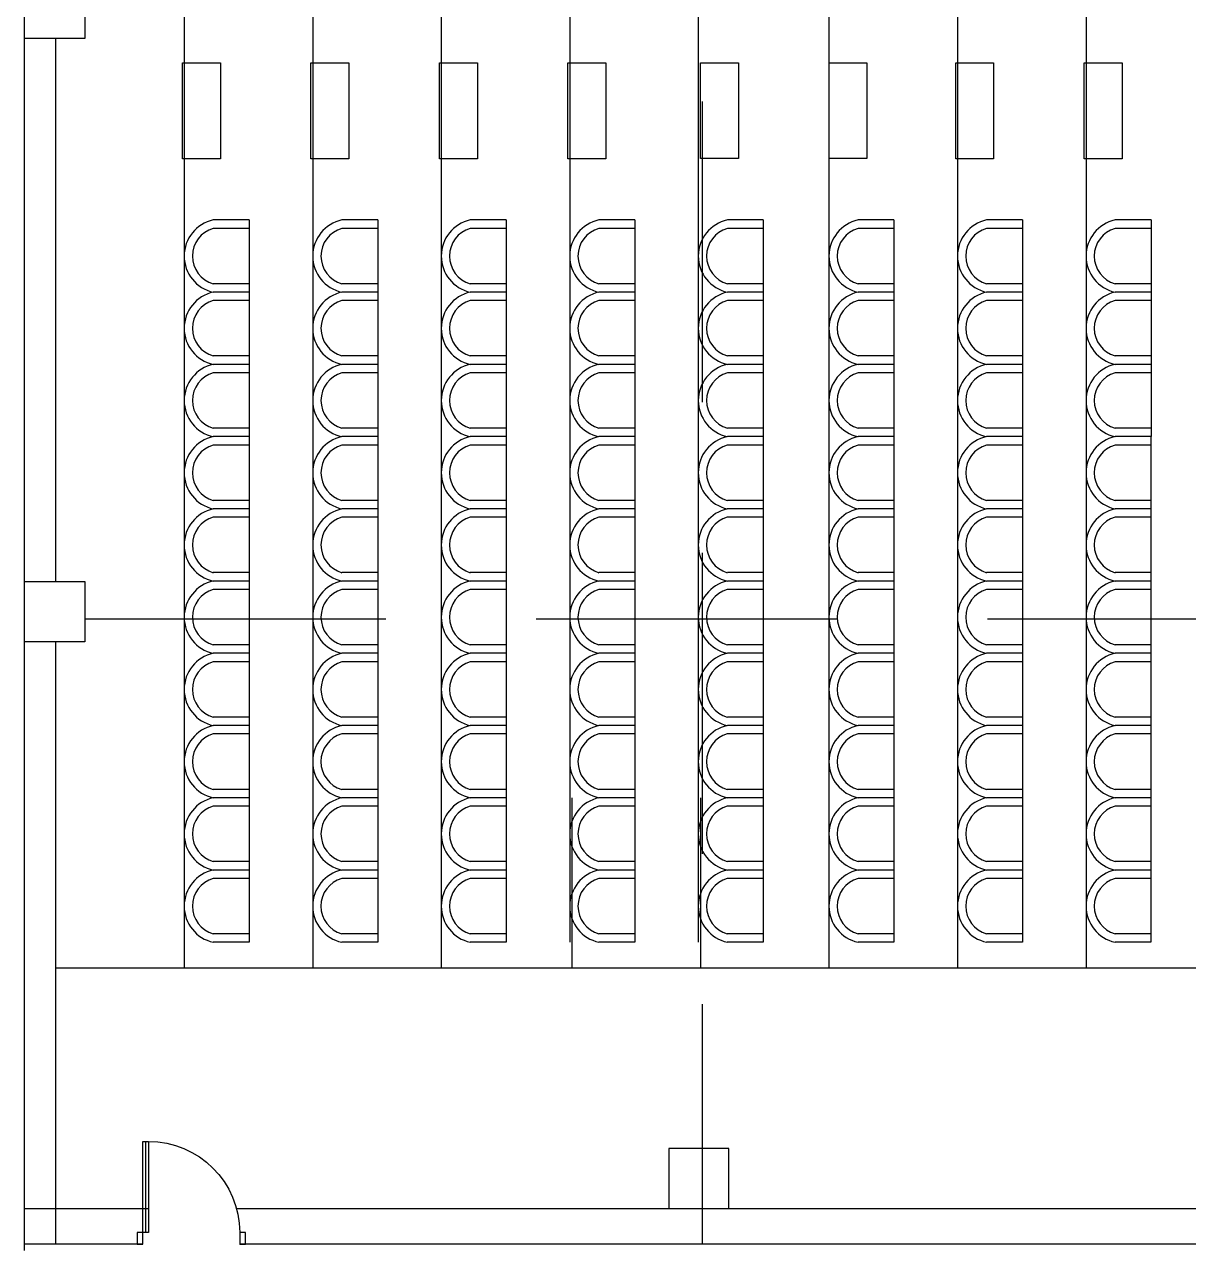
# Model space of a CAD drawing. Header units: millimetres. Extents: x -17017 to 2697, y 1903 to 18260.
# Drawn here: x -16999.654 to -16997.721, y 18217.35 to 18219.386 of the extents above; entities that cross this region are included whole.
import ezdxf

# ---------------------------------------------------------------- set-up
doc = ezdxf.new("R2010")
doc.units = ezdxf.units.MM
doc.linetypes.add('DASHED', pattern=[0.75, 0.5, -0.25])
for name, color, linetype in [('1', 7, 'Continuous'), ('A-Door', 150, 'Continuous'), ('A-Glaz', 92, 'Continuous'), ('door', 152, 'Continuous'), ('NT', 1, 'Continuous')]:
    doc.layers.add(name, color=color, linetype=linetype)

# ---------------------------------------------------------------- blocks, each defined once
blk = doc.blocks.new('A$C087A3AA9')
at = {"layer": 'A-Door'}
for points in [[(853, 95), (853, 853), (805, 853), (805, 95)], [(47, 95), (47, 0), (0, 0), (0, 95)], [(900, 95), (900, 0), (853, 0), (853, 95)]]:
    blk.add_lwpolyline(points, close=True, dxfattribs=at)
at = {"layer": 'A-Glaz'}
blk.add_line((829, 853), (829, 95), dxfattribs=at)
at = {"layer": 'NT'}
blk.add_arc((805, 95), 758, 90, 180, dxfattribs=at)

msp = doc.modelspace()

# ---------------------------------------------------------------- linework, layer by layer
at = {"layer": '1'}
for p, q in [((-16999.6544, 18217.3497), (-16999.6544, 18227.6088)), ((-16999.3892, 18227.2088), (-16999.3892, 18218.5818)), ((-16999.1756, 18227.2088), (-16999.1756, 18218.5818)), ((-16998.9621, 18227.2088), (-16998.9621, 18218.5818)), ((-16998.1044, 18227.2088), (-16998.1044, 18218.5818)), ((-16997.8909, 18227.2088), (-16997.8909, 18218.5818)), ((-16998.7486, 18227.1662), (-16998.7486, 18218.5818)), ((-16998.5351, 18227.1662), (-16998.5351, 18218.5818)), ((-16998.318, 18225.825), (-16998.318, 18218.5818)), ((-16999.6027, 18219.3634), (-16999.6027, 18218.5818)), ((-16999.2812, 18219.0618), (-16999.3409, 18219.0618)), ((-16999.2812, 18219.0618), (-16999.3408, 18219.0618)), ((-16999.2812, 18219.0618), (-16999.2812, 18218.7018)), ((-16999.0677, 18219.0618), (-16999.1273, 18219.0618)), ((-16999.0677, 18219.0618), (-16999.1273, 18219.0618)), ((-16999.0677, 18219.0618), (-16999.0677, 18218.7018)), ((-16998.8541, 18219.0618), (-16998.9138, 18219.0618)), ((-16998.8541, 18219.0618), (-16998.9138, 18219.0618)), ((-16998.8541, 18219.0618), (-16998.8541, 18218.7018)), ((-16998.6406, 18219.0618), (-16998.7003, 18219.0618)), ((-16998.6406, 18219.0618), (-16998.7003, 18219.0618)), ((-16998.6406, 18219.0618), (-16998.6406, 18218.7018)), ((-16998.4271, 18219.0618), (-16998.4867, 18219.0618)), ((-16998.4271, 18219.0618), (-16998.4867, 18219.0618)), ((-16998.4271, 18219.0618), (-16998.4271, 18218.7018)), ((-16998.21, 18219.0618), (-16998.2696, 18219.0618)), ((-16998.21, 18219.0618), (-16998.2696, 18219.0618)), ((-16998.21, 18219.0618), (-16998.21, 18218.7018)), ((-16997.9965, 18219.0618), (-16998.0561, 18219.0618)), ((-16997.9965, 18219.0618), (-16998.0561, 18219.0618)), ((-16997.9965, 18219.0618), (-16997.9965, 18218.7018)), ((-16997.7829, 18219.0618), (-16997.8426, 18219.0618)), ((-16997.7829, 18219.0618), (-16997.8426, 18219.0618)), ((-16997.7829, 18219.0618), (-16997.7829, 18218.7018)), ((-16999.2812, 18219.0478), (-16999.3408, 18219.0478)), ((-16999.0677, 18219.0478), (-16999.1273, 18219.0478)), ((-16998.8541, 18219.0478), (-16998.9138, 18219.0478)), ((-16998.6406, 18219.0478), (-16998.7003, 18219.0478)), ((-16998.4271, 18219.0478), (-16998.4867, 18219.0478)), ((-16998.21, 18219.0478), (-16998.2696, 18219.0478)), ((-16997.9965, 18219.0478), (-16998.0561, 18219.0478)), ((-16997.7829, 18219.0478), (-16997.8426, 18219.0478)), ((-16999.2812, 18218.9558), (-16999.3408, 18218.9558)), ((-16999.0677, 18218.9558), (-16999.1273, 18218.9558)), ((-16998.8541, 18218.9558), (-16998.9138, 18218.9558)), ((-16998.6406, 18218.9558), (-16998.7003, 18218.9558)), ((-16998.4271, 18218.9558), (-16998.4867, 18218.9558)), ((-16998.21, 18218.9558), (-16998.2696, 18218.9558)), ((-16997.9965, 18218.9558), (-16998.0561, 18218.9558)), ((-16997.7829, 18218.9558), (-16997.8426, 18218.9558)), ((-16999.2812, 18218.9418), (-16999.3408, 18218.9418)), ((-16999.2812, 18218.9418), (-16999.3408, 18218.9418)), ((-16999.2812, 18218.9278), (-16999.3408, 18218.9278)), ((-16999.0677, 18218.9418), (-16999.1273, 18218.9418)), ((-16999.0677, 18218.9418), (-16999.1273, 18218.9418)), ((-16999.0677, 18218.9278), (-16999.1273, 18218.9278)), ((-16998.8541, 18218.9418), (-16998.9138, 18218.9418)), ((-16998.8541, 18218.9418), (-16998.9138, 18218.9418)), ((-16998.8541, 18218.9278), (-16998.9138, 18218.9278)), ((-16998.6406, 18218.9418), (-16998.7003, 18218.9418)), ((-16998.6406, 18218.9418), (-16998.7003, 18218.9418)), ((-16998.6406, 18218.9278), (-16998.7003, 18218.9278)), ((-16998.4271, 18218.9418), (-16998.4867, 18218.9418)), ((-16998.4271, 18218.9418), (-16998.4867, 18218.9418)), ((-16998.4271, 18218.9278), (-16998.4867, 18218.9278)), ((-16998.21, 18218.9418), (-16998.2696, 18218.9418)), ((-16998.21, 18218.9418), (-16998.2696, 18218.9418)), ((-16998.21, 18218.9278), (-16998.2696, 18218.9278)), ((-16997.9965, 18218.9418), (-16998.0561, 18218.9418)), ((-16997.9965, 18218.9418), (-16998.0561, 18218.9418)), ((-16997.9965, 18218.9278), (-16998.0561, 18218.9278)), ((-16997.7829, 18218.9418), (-16997.8426, 18218.9418)), ((-16997.7829, 18218.9418), (-16997.8426, 18218.9418)), ((-16997.7829, 18218.9278), (-16997.8426, 18218.9278)), ((-16999.2812, 18218.8358), (-16999.3408, 18218.8358)), ((-16999.0677, 18218.8358), (-16999.1273, 18218.8358)), ((-16998.8541, 18218.8358), (-16998.9138, 18218.8358)), ((-16998.6406, 18218.8358), (-16998.7003, 18218.8358)), ((-16998.4271, 18218.8358), (-16998.4867, 18218.8358)), ((-16998.21, 18218.8358), (-16998.2696, 18218.8358)), ((-16997.9965, 18218.8358), (-16998.0561, 18218.8358)), ((-16997.7829, 18218.8358), (-16997.8426, 18218.8358)), ((-16999.2812, 18218.8218), (-16999.3408, 18218.8218)), ((-16999.2812, 18218.8218), (-16999.3408, 18218.8218)), ((-16999.2812, 18218.8078), (-16999.3408, 18218.8078)), ((-16999.0677, 18218.8218), (-16999.1273, 18218.8218)), ((-16999.0677, 18218.8218), (-16999.1273, 18218.8218)), ((-16999.0677, 18218.8078), (-16999.1273, 18218.8078)), ((-16998.8541, 18218.8218), (-16998.9138, 18218.8218)), ((-16998.8541, 18218.8218), (-16998.9138, 18218.8218)), ((-16998.8541, 18218.8078), (-16998.9138, 18218.8078)), ((-16998.6406, 18218.8218), (-16998.7003, 18218.8218)), ((-16998.6406, 18218.8218), (-16998.7003, 18218.8218)), ((-16998.6406, 18218.8078), (-16998.7003, 18218.8078)), ((-16998.4271, 18218.8218), (-16998.4867, 18218.8218)), ((-16998.4271, 18218.8218), (-16998.4867, 18218.8218)), ((-16998.4271, 18218.8078), (-16998.4867, 18218.8078)), ((-16998.21, 18218.8218), (-16998.2696, 18218.8218)), ((-16998.21, 18218.8218), (-16998.2696, 18218.8218)), ((-16998.21, 18218.8078), (-16998.2696, 18218.8078)), ((-16997.9965, 18218.8218), (-16998.0561, 18218.8218)), ((-16997.9965, 18218.8218), (-16998.0561, 18218.8218)), ((-16997.9965, 18218.8078), (-16998.0561, 18218.8078)), ((-16997.7829, 18218.8218), (-16997.8426, 18218.8218)), ((-16997.7829, 18218.8218), (-16997.8426, 18218.8218)), ((-16997.7829, 18218.8078), (-16997.8426, 18218.8078)), ((-16999.2812, 18218.7158), (-16999.3408, 18218.7158)), ((-16999.0677, 18218.7158), (-16999.1273, 18218.7158)), ((-16998.8541, 18218.7158), (-16998.9138, 18218.7158)), ((-16998.6406, 18218.7158), (-16998.7003, 18218.7158)), ((-16998.4271, 18218.7158), (-16998.4867, 18218.7158)), ((-16998.21, 18218.7158), (-16998.2696, 18218.7158)), ((-16997.9965, 18218.7158), (-16998.0561, 18218.7158)), ((-16997.7829, 18218.7158), (-16997.8426, 18218.7158)), ((-16999.2812, 18218.6878), (-16999.3409, 18218.6878)), ((-16999.2812, 18218.7018), (-16999.3408, 18218.7018)), ((-16999.2812, 18218.7018), (-16999.3408, 18218.7018)), ((-16999.2812, 18218.7018), (-16999.2812, 18218.5818)), ((-16999.0677, 18218.7018), (-16999.1273, 18218.7018)), ((-16999.0677, 18218.7018), (-16999.1273, 18218.7018)), ((-16999.0677, 18218.6878), (-16999.1273, 18218.6878)), ((-16999.0677, 18218.7018), (-16999.0677, 18218.5818)), ((-16998.8541, 18218.7018), (-16998.9138, 18218.7018)), ((-16998.8541, 18218.7018), (-16998.9138, 18218.7018)), ((-16998.8542, 18218.6878), (-16998.9138, 18218.6878)), ((-16998.8542, 18218.7018), (-16998.8542, 18218.5818)), ((-16998.6406, 18218.7018), (-16998.7003, 18218.7018)), ((-16998.6406, 18218.7018), (-16998.7003, 18218.7018)), ((-16998.6406, 18218.6878), (-16998.7003, 18218.6878)), ((-16998.6406, 18218.7018), (-16998.6406, 18218.5818)), ((-16998.4271, 18218.7018), (-16998.4867, 18218.7018)), ((-16998.4271, 18218.7018), (-16998.4867, 18218.7018)), ((-16998.4271, 18218.6878), (-16998.4867, 18218.6878)), ((-16998.4271, 18218.7018), (-16998.4271, 18218.5818)), ((-16998.21, 18218.7018), (-16998.2696, 18218.7018)), ((-16998.21, 18218.7018), (-16998.2696, 18218.7018)), ((-16998.21, 18218.6878), (-16998.2696, 18218.6878)), ((-16998.21, 18218.7018), (-16998.21, 18218.5818)), ((-16997.9965, 18218.7018), (-16998.0561, 18218.7018)), ((-16997.9965, 18218.7018), (-16998.0561, 18218.7018)), ((-16997.9965, 18218.6878), (-16998.0561, 18218.6878)), ((-16997.9965, 18218.7018), (-16997.9965, 18218.5818)), ((-16997.7829, 18218.7018), (-16997.8426, 18218.7018)), ((-16997.7829, 18218.7018), (-16997.8426, 18218.7018)), ((-16997.783, 18218.6878), (-16997.8426, 18218.6878)), ((-16997.783, 18218.7018), (-16997.783, 18218.5818)), ((-16999.6027, 18218.6196), (-16999.6027, 18218.4609)), ((-16999.3892, 18218.6196), (-16999.3892, 18217.8192)), ((-16999.1757, 18218.6196), (-16999.1757, 18217.8192)), ((-16998.9621, 18218.6196), (-16998.9621, 18217.8192)), ((-16998.7486, 18218.6196), (-16998.7486, 18217.8618)), ((-16998.5351, 18218.6196), (-16998.5351, 18217.8618)), ((-16998.318, 18218.6196), (-16998.318, 18217.8192)), ((-16998.1044, 18218.6196), (-16998.1044, 18217.8192)), ((-16997.8909, 18218.6196), (-16997.8909, 18217.8192)), ((-16999.2812, 18218.5958), (-16999.3409, 18218.5958)), ((-16999.2812, 18218.5818), (-16999.3409, 18218.5818)), ((-16999.2812, 18218.5818), (-16999.3409, 18218.5818)), ((-16999.2812, 18218.5818), (-16999.2812, 18218.2218)), ((-16999.0677, 18218.5958), (-16999.1273, 18218.5958)), ((-16999.0677, 18218.5818), (-16999.1273, 18218.5818)), ((-16999.0677, 18218.5818), (-16999.1273, 18218.5818)), ((-16999.0677, 18218.5818), (-16999.0677, 18218.2218)), ((-16998.8542, 18218.5958), (-16998.9138, 18218.5958)), ((-16998.8542, 18218.5818), (-16998.9138, 18218.5818)), ((-16998.8542, 18218.5818), (-16998.9138, 18218.5818)), ((-16998.8542, 18218.5818), (-16998.8542, 18218.2218)), ((-16998.6406, 18218.5958), (-16998.7003, 18218.5958)), ((-16998.6406, 18218.5818), (-16998.7003, 18218.5818)), ((-16998.6406, 18218.5818), (-16998.7003, 18218.5818)), ((-16998.6406, 18218.5818), (-16998.6406, 18218.2218)), ((-16998.4271, 18218.5818), (-16998.4868, 18218.5818)), ((-16998.4271, 18218.5958), (-16998.4867, 18218.5958)), ((-16998.4271, 18218.5818), (-16998.4867, 18218.5818)), ((-16998.4271, 18218.5818), (-16998.4271, 18218.2218)), ((-16998.21, 18218.5818), (-16998.2697, 18218.5818)), ((-16998.21, 18218.5958), (-16998.2696, 18218.5958)), ((-16998.21, 18218.5818), (-16998.2696, 18218.5818)), ((-16998.21, 18218.5818), (-16998.21, 18218.2218)), ((-16997.9965, 18218.5958), (-16998.0561, 18218.5958)), ((-16997.9965, 18218.5818), (-16998.0561, 18218.5818)), ((-16997.9965, 18218.5818), (-16998.0561, 18218.5818)), ((-16997.9965, 18218.5818), (-16997.9965, 18218.2218)), ((-16997.783, 18218.5958), (-16997.8426, 18218.5958)), ((-16997.7829, 18218.5818), (-16997.8426, 18218.5818)), ((-16997.7829, 18218.5818), (-16997.8426, 18218.5818)), ((-16997.783, 18218.5818), (-16997.783, 18218.2218)), ((-16999.2812, 18218.5678), (-16999.3409, 18218.5678)), ((-16999.0677, 18218.5678), (-16999.1273, 18218.5678)), ((-16998.8542, 18218.5678), (-16998.9138, 18218.5678)), ((-16998.6406, 18218.5678), (-16998.7003, 18218.5678)), ((-16998.4271, 18218.5678), (-16998.4867, 18218.5678)), ((-16998.21, 18218.5678), (-16998.2696, 18218.5678)), ((-16997.9965, 18218.5678), (-16998.0561, 18218.5678)), ((-16997.783, 18218.5678), (-16997.8426, 18218.5678)), ((-16999.2812, 18218.4758), (-16999.3409, 18218.4758)), ((-16999.2812, 18218.4618), (-16999.3409, 18218.4618)), ((-16999.2812, 18218.4618), (-16999.3409, 18218.4618)), ((-16999.0677, 18218.4758), (-16999.1273, 18218.4758)), ((-16999.0677, 18218.4618), (-16999.1273, 18218.4618)), ((-16999.0677, 18218.4618), (-16999.1273, 18218.4618)), ((-16998.8542, 18218.4758), (-16998.9138, 18218.4758)), ((-16998.8542, 18218.4618), (-16998.9138, 18218.4618)), ((-16998.8542, 18218.4618), (-16998.9138, 18218.4618)), ((-16998.6406, 18218.4758), (-16998.7003, 18218.4758)), ((-16998.6406, 18218.4618), (-16998.7003, 18218.4618)), ((-16998.6406, 18218.4618), (-16998.7003, 18218.4618)), ((-16998.4271, 18218.4758), (-16998.4867, 18218.4758)), ((-16998.4271, 18218.4618), (-16998.4867, 18218.4618)), ((-16998.4271, 18218.4618), (-16998.4867, 18218.4618)), ((-16998.21, 18218.4758), (-16998.2696, 18218.4758)), ((-16998.21, 18218.4618), (-16998.2696, 18218.4618)), ((-16998.21, 18218.4618), (-16998.2696, 18218.4618)), ((-16997.9965, 18218.4758), (-16998.0561, 18218.4758)), ((-16997.9965, 18218.4618), (-16998.0561, 18218.4618)), ((-16997.9965, 18218.4618), (-16998.0561, 18218.4618)), ((-16997.783, 18218.4758), (-16997.8426, 18218.4758)), ((-16997.7829, 18218.4618), (-16997.8426, 18218.4618)), ((-16997.7829, 18218.4618), (-16997.8426, 18218.4618)), ((-16999.2812, 18218.4478), (-16999.3409, 18218.4478)), ((-16999.0677, 18218.4478), (-16999.1273, 18218.4478)), ((-16998.8542, 18218.4478), (-16998.9138, 18218.4478)), ((-16998.6406, 18218.4478), (-16998.7003, 18218.4478)), ((-16998.4271, 18218.4478), (-16998.4867, 18218.4478)), ((-16998.21, 18218.4478), (-16998.2696, 18218.4478)), ((-16997.9965, 18218.4478), (-16998.0561, 18218.4478)), ((-16997.783, 18218.4478), (-16997.8426, 18218.4478)), ((-16999.6027, 18218.3609), (-16999.6027, 18217.3604)), ((-16999.2812, 18218.3558), (-16999.3409, 18218.3558)), ((-16999.2812, 18218.3418), (-16999.3409, 18218.3418)), ((-16999.2812, 18218.3418), (-16999.3409, 18218.3418)), ((-16999.0677, 18218.3558), (-16999.1273, 18218.3558)), ((-16999.0677, 18218.3418), (-16999.1273, 18218.3418)), ((-16999.0677, 18218.3418), (-16999.1273, 18218.3418)), ((-16998.8542, 18218.3558), (-16998.9138, 18218.3558)), ((-16998.8542, 18218.3418), (-16998.9138, 18218.3418)), ((-16998.8542, 18218.3418), (-16998.9138, 18218.3418)), ((-16998.6406, 18218.3558), (-16998.7003, 18218.3558)), ((-16998.6406, 18218.3418), (-16998.7003, 18218.3418)), ((-16998.6406, 18218.3418), (-16998.7003, 18218.3418)), ((-16998.4271, 18218.3558), (-16998.4867, 18218.3558)), ((-16998.4271, 18218.3418), (-16998.4867, 18218.3418)), ((-16998.4271, 18218.3418), (-16998.4867, 18218.3418)), ((-16998.21, 18218.3558), (-16998.2696, 18218.3558)), ((-16998.21, 18218.3418), (-16998.2696, 18218.3418)), ((-16998.21, 18218.3418), (-16998.2696, 18218.3418)), ((-16997.9965, 18218.3558), (-16998.0561, 18218.3558)), ((-16997.9965, 18218.3418), (-16998.0561, 18218.3418)), ((-16997.9965, 18218.3418), (-16998.0561, 18218.3418)), ((-16997.783, 18218.3558), (-16997.8426, 18218.3558)), ((-16997.7829, 18218.3418), (-16997.8426, 18218.3418)), ((-16997.7829, 18218.3418), (-16997.8426, 18218.3418)), ((-16999.2812, 18218.3278), (-16999.3409, 18218.3278)), ((-16999.0677, 18218.3278), (-16999.1273, 18218.3278)), ((-16998.8542, 18218.3278), (-16998.9138, 18218.3278)), ((-16998.6406, 18218.3278), (-16998.7003, 18218.3278)), ((-16998.4271, 18218.3278), (-16998.4867, 18218.3278)), ((-16998.21, 18218.3278), (-16998.2696, 18218.3278)), ((-16997.9965, 18218.3278), (-16998.0561, 18218.3278)), ((-16997.783, 18218.3278), (-16997.8426, 18218.3278)), ((-16999.2812, 18218.2358), (-16999.3409, 18218.2358)), ((-16999.0677, 18218.2358), (-16999.1273, 18218.2358)), ((-16998.8542, 18218.2358), (-16998.9138, 18218.2358)), ((-16998.6406, 18218.2358), (-16998.7003, 18218.2358)), ((-16998.4271, 18218.2358), (-16998.4867, 18218.2358)), ((-16998.21, 18218.2358), (-16998.2696, 18218.2358)), ((-16997.9965, 18218.2358), (-16998.0561, 18218.2358)), ((-16997.783, 18218.2358), (-16997.8426, 18218.2358)), ((-16999.2812, 18218.2218), (-16999.3409, 18218.2218)), ((-16999.2812, 18218.2218), (-16999.3409, 18218.2218)), ((-16999.2812, 18218.2218), (-16999.2812, 18218.1018)), ((-16999.0677, 18218.2218), (-16999.1273, 18218.2218)), ((-16999.0677, 18218.2218), (-16999.1273, 18218.2218)), ((-16999.0677, 18218.2218), (-16999.0677, 18218.1018)), ((-16998.8542, 18218.2218), (-16998.9138, 18218.2218)), ((-16998.8542, 18218.2218), (-16998.9138, 18218.2218)), ((-16998.8542, 18218.2218), (-16998.8542, 18218.1018)), ((-16998.6406, 18218.2218), (-16998.7003, 18218.2218)), ((-16998.6406, 18218.2218), (-16998.7003, 18218.2218)), ((-16998.6407, 18218.2218), (-16998.6407, 18218.1018)), ((-16998.4271, 18218.2218), (-16998.4867, 18218.2218)), ((-16998.4271, 18218.2218), (-16998.4867, 18218.2218)), ((-16998.4271, 18218.2218), (-16998.4271, 18218.1018)), ((-16998.21, 18218.2218), (-16998.2696, 18218.2218)), ((-16998.21, 18218.2218), (-16998.2696, 18218.2218)), ((-16998.21, 18218.2218), (-16998.21, 18218.1018)), ((-16997.9965, 18218.2218), (-16998.0561, 18218.2218)), ((-16997.9965, 18218.2218), (-16998.0561, 18218.2218)), ((-16997.9965, 18218.2218), (-16997.9965, 18218.1018)), ((-16997.7829, 18218.2218), (-16997.8426, 18218.2218)), ((-16997.7829, 18218.2218), (-16997.8426, 18218.2218)), ((-16997.783, 18218.2218), (-16997.783, 18218.1018)), ((-16999.2812, 18218.2078), (-16999.3409, 18218.2078)), ((-16999.0677, 18218.2078), (-16999.1273, 18218.2078)), ((-16998.8542, 18218.2078), (-16998.9138, 18218.2078)), ((-16998.6407, 18218.2078), (-16998.7003, 18218.2078)), ((-16998.4271, 18218.2078), (-16998.4868, 18218.2078)), ((-16998.21, 18218.2078), (-16998.2697, 18218.2078)), ((-16997.9965, 18218.2078), (-16998.0561, 18218.2078)), ((-16997.783, 18218.2078), (-16997.8426, 18218.2078)), ((-16999.2812, 18218.1158), (-16999.3409, 18218.1158)), ((-16999.0677, 18218.1158), (-16999.1273, 18218.1158)), ((-16998.8542, 18218.1158), (-16998.9138, 18218.1158)), ((-16998.6407, 18218.1158), (-16998.7003, 18218.1158)), ((-16998.4271, 18218.1158), (-16998.4868, 18218.1158)), ((-16998.21, 18218.1158), (-16998.2697, 18218.1158)), ((-16997.9965, 18218.1158), (-16998.0561, 18218.1158)), ((-16997.783, 18218.1158), (-16997.8426, 18218.1158)), ((-16999.2812, 18218.1018), (-16999.3409, 18218.1018)), ((-16999.2812, 18218.1018), (-16999.3409, 18218.1018)), ((-16999.2812, 18218.1018), (-16999.2812, 18217.9818)), ((-16999.0677, 18218.1018), (-16999.1273, 18218.1018)), ((-16999.0677, 18218.1018), (-16999.1273, 18218.1018)), ((-16999.0677, 18218.1018), (-16999.0677, 18217.9818)), ((-16998.8542, 18218.1018), (-16998.9138, 18218.1018)), ((-16998.8542, 18218.1018), (-16998.9138, 18218.1018)), ((-16998.8542, 18218.1018), (-16998.8542, 18217.9818)), ((-16998.745, 18218.1018), (-16998.745, 18217.8192)), ((-16998.6406, 18218.1018), (-16998.7003, 18218.1018)), ((-16998.6406, 18218.1018), (-16998.7003, 18218.1018)), ((-16998.6406, 18218.1018), (-16998.6406, 18217.9818)), ((-16998.5315, 18218.1018), (-16998.5315, 18217.8192)), ((-16998.4271, 18218.1018), (-16998.4868, 18218.1018)), ((-16998.4271, 18218.1018), (-16998.4868, 18218.1018)), ((-16998.4271, 18218.1018), (-16998.4271, 18217.9818)), ((-16998.21, 18218.1018), (-16998.2697, 18218.1018)), ((-16998.21, 18218.1018), (-16998.2697, 18218.1018)), ((-16998.21, 18218.1018), (-16998.21, 18217.9818)), ((-16997.9965, 18218.1018), (-16998.0561, 18218.1018)), ((-16997.9965, 18218.1018), (-16998.0561, 18218.1018)), ((-16997.9965, 18218.1018), (-16997.9965, 18217.9818)), ((-16997.783, 18218.1018), (-16997.8426, 18218.1018)), ((-16997.783, 18218.1018), (-16997.8426, 18218.1018)), ((-16997.783, 18218.1018), (-16997.783, 18217.9818)), ((-16999.2812, 18218.0878), (-16999.3409, 18218.0878)), ((-16999.0677, 18218.0878), (-16999.1273, 18218.0878)), ((-16998.8542, 18218.0878), (-16998.9138, 18218.0878)), ((-16998.6406, 18218.0878), (-16998.7003, 18218.0878)), ((-16998.4271, 18218.0878), (-16998.4867, 18218.0878)), ((-16998.21, 18218.0878), (-16998.2696, 18218.0878)), ((-16997.9965, 18218.0878), (-16998.0561, 18218.0878)), ((-16997.783, 18218.0878), (-16997.8426, 18218.0878)), ((-16999.2812, 18217.9958), (-16999.3409, 18217.9958)), ((-16999.0677, 18217.9958), (-16999.1273, 18217.9958)), ((-16998.8542, 18217.9958), (-16998.9138, 18217.9958)), ((-16998.6406, 18217.9958), (-16998.7003, 18217.9958)), ((-16998.4271, 18217.9958), (-16998.4867, 18217.9958)), ((-16998.21, 18217.9958), (-16998.2696, 18217.9958)), ((-16997.9965, 18217.9958), (-16998.0561, 18217.9958)), ((-16997.783, 18217.9958), (-16997.8426, 18217.9958)), ((-16999.2812, 18217.9818), (-16999.3409, 18217.9818)), ((-16999.2812, 18217.9818), (-16999.3409, 18217.9818)), ((-16999.2812, 18217.9818), (-16999.2812, 18217.8618)), ((-16999.0677, 18217.9818), (-16999.1273, 18217.9818)), ((-16999.0677, 18217.9818), (-16999.1273, 18217.9818)), ((-16999.0677, 18217.9818), (-16999.0677, 18217.8618)), ((-16998.8542, 18217.9818), (-16998.9138, 18217.9818)), ((-16998.8542, 18217.9818), (-16998.9138, 18217.9818)), ((-16998.8542, 18217.9818), (-16998.8542, 18217.8618)), ((-16998.6406, 18217.9818), (-16998.7003, 18217.9818)), ((-16998.6406, 18217.9818), (-16998.7003, 18217.9818)), ((-16998.6407, 18217.9818), (-16998.6407, 18217.8618)), ((-16998.4271, 18217.9818), (-16998.4867, 18217.9818)), ((-16998.4271, 18217.9818), (-16998.4867, 18217.9818)), ((-16998.4271, 18217.9818), (-16998.4271, 18217.8618)), ((-16998.21, 18217.9818), (-16998.2696, 18217.9818)), ((-16998.21, 18217.9818), (-16998.2696, 18217.9818)), ((-16998.21, 18217.9818), (-16998.21, 18217.8618)), ((-16997.9965, 18217.9818), (-16998.0561, 18217.9818)), ((-16997.9965, 18217.9818), (-16998.0561, 18217.9818)), ((-16997.9965, 18217.9818), (-16997.9965, 18217.8618)), ((-16997.7829, 18217.9818), (-16997.8426, 18217.9818)), ((-16997.7829, 18217.9818), (-16997.8426, 18217.9818)), ((-16997.783, 18217.9818), (-16997.783, 18217.8618)), ((-16999.2812, 18217.9678), (-16999.3409, 18217.9678)), ((-16999.0677, 18217.9678), (-16999.1273, 18217.9678)), ((-16998.8542, 18217.9678), (-16998.9138, 18217.9678)), ((-16998.6407, 18217.9678), (-16998.7003, 18217.9678)), ((-16998.4271, 18217.9678), (-16998.4868, 18217.9678)), ((-16998.21, 18217.9678), (-16998.2697, 18217.9678)), ((-16997.9965, 18217.9678), (-16998.0561, 18217.9678)), ((-16997.783, 18217.9678), (-16997.8426, 18217.9678)), ((-16999.2812, 18217.8758), (-16999.3409, 18217.8758)), ((-16999.0677, 18217.8758), (-16999.1273, 18217.8758)), ((-16998.8542, 18217.8758), (-16998.9138, 18217.8758)), ((-16998.6407, 18217.8758), (-16998.7003, 18217.8758)), ((-16998.4271, 18217.8758), (-16998.4868, 18217.8758)), ((-16998.21, 18217.8758), (-16998.2697, 18217.8758)), ((-16997.9965, 18217.8758), (-16998.0561, 18217.8758)), ((-16997.783, 18217.8758), (-16997.8426, 18217.8758)), ((-16999.2812, 18217.8618), (-16999.3409, 18217.8618)), ((-16999.2812, 18217.8618), (-16999.3409, 18217.8618)), ((-16999.0677, 18217.8618), (-16999.1273, 18217.8618)), ((-16999.0677, 18217.8618), (-16999.1273, 18217.8618)), ((-16998.8542, 18217.8618), (-16998.9138, 18217.8618)), ((-16998.8542, 18217.8618), (-16998.9138, 18217.8618)), ((-16998.6406, 18217.8618), (-16998.7003, 18217.8618)), ((-16998.6406, 18217.8618), (-16998.7003, 18217.8618)), ((-16998.4271, 18217.8618), (-16998.4868, 18217.8618)), ((-16998.4271, 18217.8618), (-16998.4868, 18217.8618)), ((-16998.21, 18217.8618), (-16998.2697, 18217.8618)), ((-16998.21, 18217.8618), (-16998.2697, 18217.8618)), ((-16997.9965, 18217.8618), (-16998.0561, 18217.8618)), ((-16997.9965, 18217.8618), (-16998.0561, 18217.8618)), ((-16997.783, 18217.8618), (-16997.8426, 18217.8618)), ((-16997.783, 18217.8618), (-16997.8426, 18217.8618)), ((-16999.6027, 18217.8192), (-16996.8233, 18217.8192)), ((-16999.6544, 18217.4192), (-16999.4486, 18217.4192)), ((-16999.3023, 18217.4192), (-16996.8233, 18217.4192)), ((-16999.458, 18217.3604), (-16999.6544, 18217.3604)), ((-16996.8233, 18217.3604), (-16999.297, 18217.3604))]:
    msp.add_line(p, q, dxfattribs=at)
for points in [[(-16999.6544, 18219.4634), (-16999.5544, 18219.4634), (-16999.5544, 18219.3634), (-16999.6544, 18219.3634)], [(-16998.318, 18219.3229), (-16998.2549, 18219.3229), (-16998.2549, 18219.1636), (-16998.318, 18219.1636)], [(-16999.6544, 18218.4609), (-16999.5544, 18218.4609), (-16999.5544, 18218.3609), (-16999.6544, 18218.3609)], [(-16998.4841, 18217.4192), (-16998.4841, 18217.5192), (-16998.5841, 18217.5192), (-16998.5841, 18217.4192)]]:
    msp.add_lwpolyline(points, dxfattribs=at)
for points in [[(-16999.3921, 18219.1635), (-16999.3921, 18219.3229), (-16999.3291, 18219.3229), (-16999.3291, 18219.1635)], [(-16999.1786, 18219.1635), (-16999.1786, 18219.3229), (-16999.1156, 18219.3229), (-16999.1156, 18219.1635)], [(-16998.9651, 18219.1635), (-16998.9651, 18219.3229), (-16998.9021, 18219.3229), (-16998.9021, 18219.1635)], [(-16998.7516, 18219.1635), (-16998.7516, 18219.3229), (-16998.6885, 18219.3229), (-16998.6885, 18219.1635)], [(-16998.5315, 18219.1636), (-16998.5315, 18219.3229), (-16998.4685, 18219.3229), (-16998.4685, 18219.1636)], [(-16998.1074, 18219.1635), (-16998.1074, 18219.3229), (-16998.0444, 18219.3229), (-16998.0444, 18219.1635)], [(-16997.8939, 18219.1635), (-16997.8939, 18219.3229), (-16997.8308, 18219.3229), (-16997.8308, 18219.1635)]]:
    msp.add_lwpolyline(points, close=True, dxfattribs=at)
for centre, radius, start, end in [((-16999.3278, 18219.0018), 0.0614, 102.3013, 257.6987), ((-16999.1142, 18219.0018), 0.0614, 102.3013, 257.6987), ((-16998.9007, 18219.0018), 0.0614, 102.3013, 257.6987), ((-16998.6872, 18219.0018), 0.0614, 102.3013, 257.6987), ((-16998.4736, 18219.0018), 0.0614, 102.3013, 257.6987), ((-16998.2565, 18219.0018), 0.0614, 102.3013, 257.6987), ((-16998.043, 18219.0018), 0.0614, 102.3013, 257.6987), ((-16997.8295, 18219.0018), 0.0614, 102.3013, 257.6987), ((-16999.3276, 18219.0018), 0.0479, 106.121, 253.879), ((-16999.114, 18219.0018), 0.0479, 106.121, 253.879), ((-16998.9005, 18219.0018), 0.0479, 106.121, 253.879), ((-16998.687, 18219.0018), 0.0479, 106.121, 253.879), ((-16998.4734, 18219.0018), 0.0479, 106.121, 253.879), ((-16998.2563, 18219.0018), 0.0479, 106.121, 253.879), ((-16998.0428, 18219.0018), 0.0479, 106.121, 253.879), ((-16997.8293, 18219.0018), 0.0479, 106.121, 253.879), ((-16999.3278, 18218.8818), 0.0614, 102.3013, 257.6987), ((-16999.3276, 18218.8818), 0.0479, 106.121, 253.879), ((-16999.1142, 18218.8818), 0.0614, 102.3013, 257.6987), ((-16999.114, 18218.8818), 0.0479, 106.121, 253.879), ((-16998.9007, 18218.8818), 0.0614, 102.3013, 257.6987), ((-16998.9005, 18218.8818), 0.0479, 106.121, 253.879), ((-16998.6872, 18218.8818), 0.0614, 102.3013, 257.6987), ((-16998.687, 18218.8818), 0.0479, 106.121, 253.879), ((-16998.4736, 18218.8818), 0.0614, 102.3013, 257.6987), ((-16998.4734, 18218.8818), 0.0479, 106.121, 253.879), ((-16998.2565, 18218.8818), 0.0614, 102.3013, 257.6987), ((-16998.2563, 18218.8818), 0.0479, 106.121, 253.879), ((-16998.043, 18218.8818), 0.0614, 102.3013, 257.6987), ((-16998.0428, 18218.8818), 0.0479, 106.121, 253.879), ((-16997.8295, 18218.8818), 0.0614, 102.3013, 257.6987), ((-16997.8293, 18218.8818), 0.0479, 106.121, 253.879), ((-16999.3278, 18218.7618), 0.0614, 102.3013, 257.6987), ((-16999.3276, 18218.7618), 0.0479, 106.121, 253.879), ((-16999.1142, 18218.7618), 0.0614, 102.3013, 257.6987), ((-16999.114, 18218.7618), 0.0479, 106.121, 253.879), ((-16998.9007, 18218.7618), 0.0614, 102.3013, 257.6987), ((-16998.9005, 18218.7618), 0.0479, 106.121, 253.879), ((-16998.6872, 18218.7618), 0.0614, 102.3013, 257.6987), ((-16998.687, 18218.7618), 0.0479, 106.121, 253.879), ((-16998.4736, 18218.7618), 0.0614, 102.3013, 257.6987), ((-16998.4734, 18218.7618), 0.0479, 106.121, 253.879), ((-16998.2565, 18218.7618), 0.0614, 102.3013, 257.6987), ((-16998.2563, 18218.7618), 0.0479, 106.121, 253.879), ((-16998.043, 18218.7618), 0.0614, 102.3013, 257.6987), ((-16998.0428, 18218.7618), 0.0479, 106.121, 253.879), ((-16997.8295, 18218.7618), 0.0614, 102.3013, 257.6987), ((-16997.8293, 18218.7618), 0.0479, 106.121, 253.879), ((-16999.3278, 18218.6418), 0.0614, 102.3013, 257.6987), ((-16999.3276, 18218.6418), 0.0479, 106.121, 253.879), ((-16999.1142, 18218.6418), 0.0614, 102.3013, 257.6987), ((-16999.114, 18218.6418), 0.0479, 106.121, 253.879), ((-16998.9007, 18218.6418), 0.0614, 102.3013, 257.6987), ((-16998.9005, 18218.6418), 0.0479, 106.121, 253.879), ((-16998.6872, 18218.6418), 0.0614, 102.3013, 257.6987), ((-16998.687, 18218.6418), 0.0479, 106.121, 253.879), ((-16998.4737, 18218.6418), 0.0614, 102.3013, 257.6987), ((-16998.4735, 18218.6418), 0.0479, 106.121, 253.879), ((-16998.2566, 18218.6418), 0.0614, 102.3013, 257.6987), ((-16998.2564, 18218.6418), 0.0479, 106.121, 253.879), ((-16998.043, 18218.6418), 0.0614, 102.3013, 257.6987), ((-16998.0428, 18218.6418), 0.0479, 106.121, 253.879), ((-16997.8295, 18218.6418), 0.0614, 102.3013, 257.6987), ((-16997.8293, 18218.6418), 0.0479, 106.121, 253.879), ((-16999.3278, 18218.5218), 0.0614, 102.3013, 257.6987), ((-16999.1142, 18218.5218), 0.0614, 102.3013, 257.6987), ((-16998.9007, 18218.5218), 0.0614, 102.3013, 257.6987), ((-16998.6872, 18218.5218), 0.0614, 102.3013, 257.6987), ((-16998.4737, 18218.5218), 0.0614, 102.3013, 257.6987), ((-16998.2566, 18218.5218), 0.0614, 102.3013, 257.6987), ((-16998.043, 18218.5218), 0.0614, 102.3013, 257.6987), ((-16997.8295, 18218.5218), 0.0614, 102.3013, 257.6987), ((-16999.3276, 18218.5218), 0.0479, 106.121, 253.879), ((-16999.114, 18218.5218), 0.0479, 106.121, 253.879), ((-16998.9005, 18218.5218), 0.0479, 106.121, 253.879), ((-16998.687, 18218.5218), 0.0479, 106.121, 253.879), ((-16998.4735, 18218.5218), 0.0479, 106.121, 253.879), ((-16998.2564, 18218.5218), 0.0479, 106.121, 253.879), ((-16998.0428, 18218.5218), 0.0479, 106.121, 253.879), ((-16997.8293, 18218.5218), 0.0479, 106.121, 253.879), ((-16999.3278, 18218.4018), 0.0614, 102.3013, 257.6987), ((-16999.1142, 18218.4018), 0.0614, 102.3013, 257.6987), ((-16998.9007, 18218.4018), 0.0614, 102.3013, 257.6987), ((-16998.6872, 18218.4018), 0.0614, 102.3013, 257.6987), ((-16998.4737, 18218.4018), 0.0614, 102.3013, 257.6987), ((-16998.2566, 18218.4018), 0.0614, 102.3013, 257.6987), ((-16998.043, 18218.4018), 0.0614, 102.3013, 257.6987), ((-16997.8295, 18218.4018), 0.0614, 102.3013, 257.6987), ((-16999.3276, 18218.4018), 0.0479, 106.121, 253.879), ((-16999.114, 18218.4018), 0.0479, 106.121, 253.879), ((-16998.9005, 18218.4018), 0.0479, 106.121, 253.879), ((-16998.687, 18218.4018), 0.0479, 106.121, 253.879), ((-16998.4735, 18218.4018), 0.0479, 106.121, 253.879), ((-16998.2564, 18218.4018), 0.0479, 106.121, 253.879), ((-16998.0428, 18218.4018), 0.0479, 106.121, 253.879), ((-16997.8293, 18218.4018), 0.0479, 106.121, 253.879), ((-16999.3278, 18218.2818), 0.0614, 102.3013, 257.6987), ((-16999.1142, 18218.2818), 0.0614, 102.3013, 257.6987), ((-16998.9007, 18218.2818), 0.0614, 102.3013, 257.6987), ((-16998.6872, 18218.2818), 0.0614, 102.3013, 257.6987), ((-16998.4737, 18218.2818), 0.0614, 102.3013, 257.6987), ((-16998.2566, 18218.2818), 0.0614, 102.3013, 257.6987), ((-16998.043, 18218.2818), 0.0614, 102.3013, 257.6987), ((-16997.8295, 18218.2818), 0.0614, 102.3013, 257.6987), ((-16999.3276, 18218.2818), 0.0479, 106.121, 253.879), ((-16999.114, 18218.2818), 0.0479, 106.121, 253.879), ((-16998.9005, 18218.2818), 0.0479, 106.121, 253.879), ((-16998.687, 18218.2818), 0.0479, 106.121, 253.879), ((-16998.4735, 18218.2818), 0.0479, 106.121, 253.879), ((-16998.2564, 18218.2818), 0.0479, 106.121, 253.879), ((-16998.0428, 18218.2818), 0.0479, 106.121, 253.879), ((-16997.8293, 18218.2818), 0.0479, 106.121, 253.879), ((-16999.3278, 18218.1618), 0.0614, 102.3013, 257.6987), ((-16999.1143, 18218.1618), 0.0614, 102.3013, 257.6987), ((-16998.9007, 18218.1618), 0.0614, 102.3013, 257.6987), ((-16998.6872, 18218.1618), 0.0614, 102.3013, 257.6987), ((-16998.4737, 18218.1618), 0.0614, 102.3013, 257.6987), ((-16998.2566, 18218.1618), 0.0614, 102.3013, 257.6987), ((-16998.043, 18218.1618), 0.0614, 102.3013, 257.6987), ((-16997.8295, 18218.1618), 0.0614, 102.3013, 257.6987), ((-16999.3276, 18218.1618), 0.0479, 106.121, 253.879), ((-16999.1141, 18218.1618), 0.0479, 106.121, 253.879), ((-16998.9005, 18218.1618), 0.0479, 106.121, 253.879), ((-16998.687, 18218.1618), 0.0479, 106.121, 253.879), ((-16998.4735, 18218.1618), 0.0479, 106.121, 253.879), ((-16998.2564, 18218.1618), 0.0479, 106.121, 253.879), ((-16998.0428, 18218.1618), 0.0479, 106.121, 253.879), ((-16997.8293, 18218.1618), 0.0479, 106.121, 253.879), ((-16999.3278, 18218.0418), 0.0614, 102.3013, 257.6987), ((-16999.1142, 18218.0418), 0.0614, 102.3013, 257.6987), ((-16998.9007, 18218.0418), 0.0614, 102.3013, 257.6987), ((-16998.6872, 18218.0418), 0.0614, 102.3013, 257.6987), ((-16998.4737, 18218.0418), 0.0614, 102.3013, 257.6987), ((-16998.2566, 18218.0418), 0.0614, 102.3013, 257.6987), ((-16998.043, 18218.0418), 0.0614, 102.3013, 257.6987), ((-16997.8295, 18218.0418), 0.0614, 102.3013, 257.6987), ((-16999.3276, 18218.0418), 0.0479, 106.121, 253.879), ((-16999.114, 18218.0418), 0.0479, 106.121, 253.879), ((-16998.9005, 18218.0418), 0.0479, 106.121, 253.879), ((-16998.687, 18218.0418), 0.0479, 106.121, 253.879), ((-16998.4735, 18218.0418), 0.0479, 106.121, 253.879), ((-16998.2564, 18218.0418), 0.0479, 106.121, 253.879), ((-16998.0428, 18218.0418), 0.0479, 106.121, 253.879), ((-16997.8293, 18218.0418), 0.0479, 106.121, 253.879), ((-16999.3278, 18217.9218), 0.0614, 102.3013, 257.6987), ((-16999.1143, 18217.9218), 0.0614, 102.3013, 257.6987), ((-16998.9007, 18217.9218), 0.0614, 102.3013, 257.6987), ((-16998.6872, 18217.9218), 0.0614, 102.3013, 257.6987), ((-16998.4737, 18217.9218), 0.0614, 102.3013, 257.6987), ((-16998.2566, 18217.9218), 0.0614, 102.3013, 257.6987), ((-16998.043, 18217.9218), 0.0614, 102.3013, 257.6987), ((-16997.8295, 18217.9218), 0.0614, 102.3013, 257.6987), ((-16999.3276, 18217.9218), 0.0479, 106.121, 253.879), ((-16999.1141, 18217.9218), 0.0479, 106.121, 253.879), ((-16998.9005, 18217.9218), 0.0479, 106.121, 253.879), ((-16998.687, 18217.9218), 0.0479, 106.121, 253.879), ((-16998.4735, 18217.9218), 0.0479, 106.121, 253.879), ((-16998.2564, 18217.9218), 0.0479, 106.121, 253.879), ((-16998.0428, 18217.9218), 0.0479, 106.121, 253.879), ((-16997.8293, 18217.9218), 0.0479, 106.121, 253.879)]:
    msp.add_arc(centre, radius, start, end, dxfattribs=at)
at = {"layer": 'door', "linetype": 'DASHED'}
for p, q in [((-16998.5287, 18227.5088), (-16998.5287, 18217.3604)), ((-16999.5544, 18218.3993), (-16986.0172, 18218.3993))]:
    msp.add_line(p, q, dxfattribs=at)

# ---------------------------------------------------------------- block references
at = {"layer": '1', "color": 0, "xscale": -0.0002, "yscale": 0.0002, "zscale": 0.0002}
msp.add_blockref('A$C087A3AA9', (-16999.2875, 18217.3604), dxfattribs=at)

doc.saveas('drawing.dxf')
